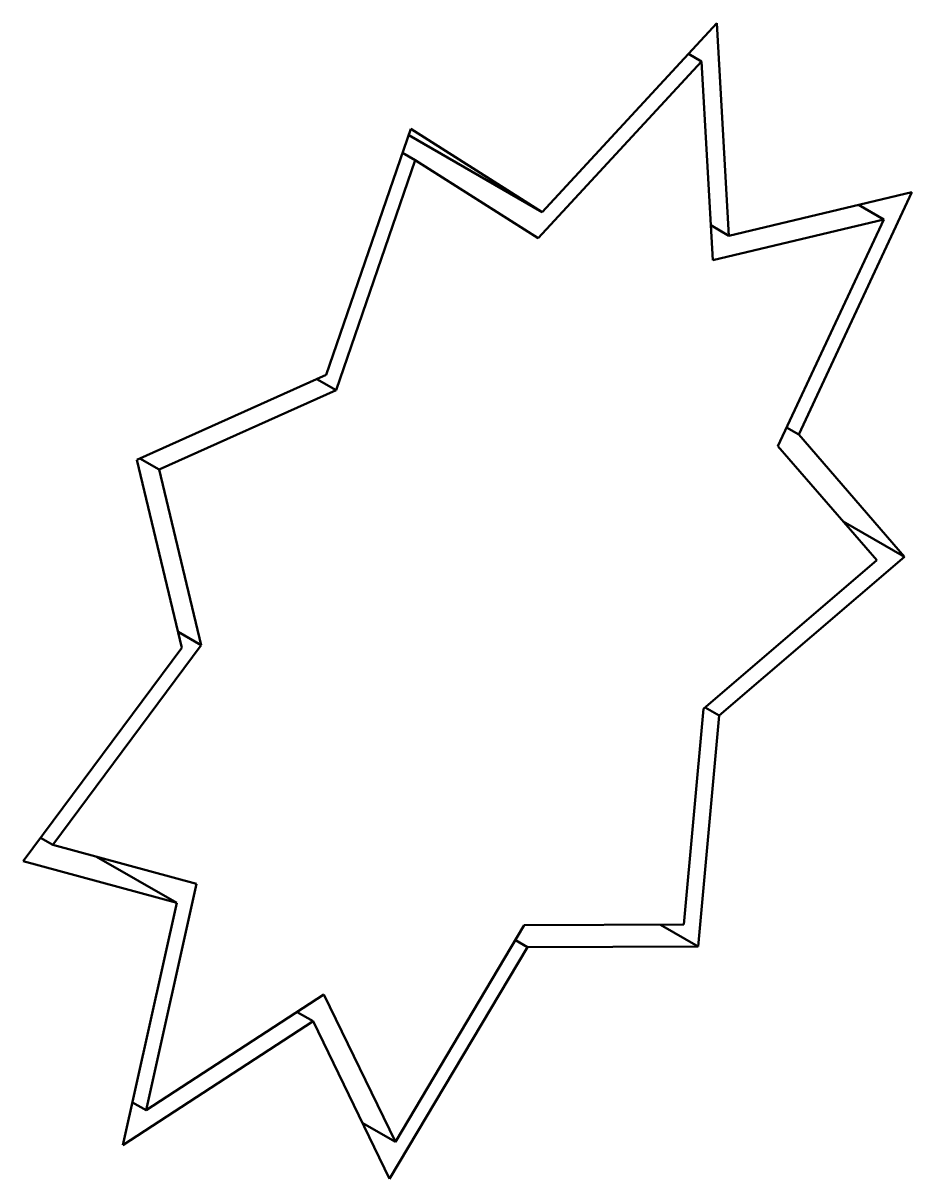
# Model space of a CAD drawing. Header units: inches. Extents: x 0.5 to 16.8, y 0.4 to 9.6.
# Drawn here: x 9.5499 to 9.6223, y 1.8549 to 1.9492 of the extents above; entities that cross this region are included whole.
import ezdxf

# ---------------------------------------------------------------- set-up
doc = ezdxf.new("R2010")
doc.units = ezdxf.units.IN
doc.header["$LTSCALE"] = 0.75
doc.header["$MEASUREMENT"] = 0
doc.layers.add('Visible', color=7, linetype='Continuous', lineweight=50)

msp = doc.modelspace()

# ---------------------------------------------------------------- linework, layer by layer
at = {"layer": 'Visible', "extrusion": (0, 0.816497, 0.57735)}
for p, q in [((9.592199, 1.933735, 0.482082), (9.60644, 1.949162, 0.47555)), ((9.60644, 1.949162, 0.47555), (9.607421, 1.931811, 0.46208)), ((9.605176, 1.946039, 0.474889), (9.60412, 1.946649, 0.474026)), ((9.591865, 1.931617, 0.480995), (9.605176, 1.946039, 0.474889)), ((9.606093, 1.929819, 0.462297), (9.605176, 1.946039, 0.474889)), ((9.574577, 1.920468, 0.494284), (9.581474, 1.94054, 0.50003)), ((9.581474, 1.94054, 0.50003), (9.592199, 1.933735, 0.482082)), ((9.592199, 1.933735, 0.482082), (9.581298, 1.940029, 0.473181)), ((9.581839, 1.937979, 0.497772), (9.5808, 1.938578, 0.496923)), ((9.575391, 1.919216, 0.492401), (9.581839, 1.937979, 0.497772)), ((9.591865, 1.931617, 0.480995), (9.581839, 1.937979, 0.497772)), ((9.607421, 1.931811, 0.46208), (9.622341, 1.935376, 0.446327)), ((9.622341, 1.935376, 0.446327), (9.613118, 1.915598, 0.443637)), ((9.62004, 1.933151, 0.447572), (9.617988, 1.934336, 0.445896)), ((9.607421, 1.931811, 0.46208), (9.605932, 1.932671, 0.460864)), ((9.606093, 1.929819, 0.462297), (9.62004, 1.933151, 0.447572)), ((9.611419, 1.914663, 0.445057), (9.62004, 1.933151, 0.447572)), ((9.559125, 1.913543, 0.508312), (9.574577, 1.920468, 0.494284)), ((9.575391, 1.919216, 0.492401), (9.573814, 1.920126, 0.491113)), ((9.575391, 1.919216, 0.492401), (9.560948, 1.912743, 0.505513)), ((9.613118, 1.915598, 0.443637), (9.612123, 1.916173, 0.442824)), ((9.613118, 1.915598, 0.443637), (9.621736, 1.905631, 0.426034)), ((9.611419, 1.914663, 0.445057), (9.619475, 1.905347, 0.428603)), ((9.560948, 1.912743, 0.505513), (9.559371, 1.913653, 0.504226)), ((9.562798, 1.898219, 0.492977), (9.559125, 1.913543, 0.508312)), ((9.564381, 1.898418, 0.491179), (9.560948, 1.912743, 0.505513)), ((9.621736, 1.905631, 0.426034), (9.616729, 1.908522, 0.421946)), ((9.60535, 1.893241, 0.437342), (9.619475, 1.905347, 0.428603)), ((9.621736, 1.905631, 0.426034), (9.606626, 1.89268, 0.435383)), ((9.564381, 1.898418, 0.491179), (9.562488, 1.899511, 0.489634)), ((9.54985, 1.880804, 0.496521), (9.562798, 1.898219, 0.492977)), ((9.564381, 1.898418, 0.491179), (9.552278, 1.882139, 0.494492)), ((9.60535, 1.893241, 0.437342), (9.603746, 1.875635, 0.426858)), ((9.606626, 1.89268, 0.435383), (9.605473, 1.893346, 0.434442)), ((9.606626, 1.89268, 0.435383), (9.60491, 1.873847, 0.424167)), ((9.552278, 1.882139, 0.494492), (9.551274, 1.882719, 0.493672)), ((9.563986, 1.878955, 0.477901), (9.552278, 1.882139, 0.494492)), ((9.562375, 1.877398, 0.478773), (9.54985, 1.880804, 0.496521)), ((9.562375, 1.877398, 0.478773), (9.555841, 1.88117, 0.473438)), ((9.563986, 1.878955, 0.477901), (9.559886, 1.860488, 0.469863)), ((9.55799, 1.857642, 0.470174), (9.562375, 1.877398, 0.478773)), ((9.590726, 1.875576, 0.442761), (9.580213, 1.857919, 0.443153)), ((9.590726, 1.875576, 0.442761), (9.603746, 1.875635, 0.426858)), ((9.60491, 1.873847, 0.424167), (9.601827, 1.875627, 0.42165)), ((9.590982, 1.873783, 0.441181), (9.589997, 1.874351, 0.440377)), ((9.590982, 1.873783, 0.441181), (9.579734, 1.854894, 0.441599)), ((9.60491, 1.873847, 0.424167), (9.590982, 1.873783, 0.441181)), ((9.57439, 1.869934, 0.458779), (9.559886, 1.860488, 0.469863)), ((9.57439, 1.869934, 0.458779), (9.580213, 1.857919, 0.443153)), ((9.573506, 1.867747, 0.458317), (9.572195, 1.868504, 0.457246)), ((9.573506, 1.867747, 0.458317), (9.55799, 1.857642, 0.470174)), ((9.579734, 1.854894, 0.441599), (9.573506, 1.867747, 0.458317)), ((9.559886, 1.860488, 0.469863), (9.558765, 1.861135, 0.468948)), ((9.580213, 1.857919, 0.443153), (9.577513, 1.859478, 0.440949))]:
    msp.add_line(p, q, dxfattribs=at)

doc.saveas('drawing.dxf')
